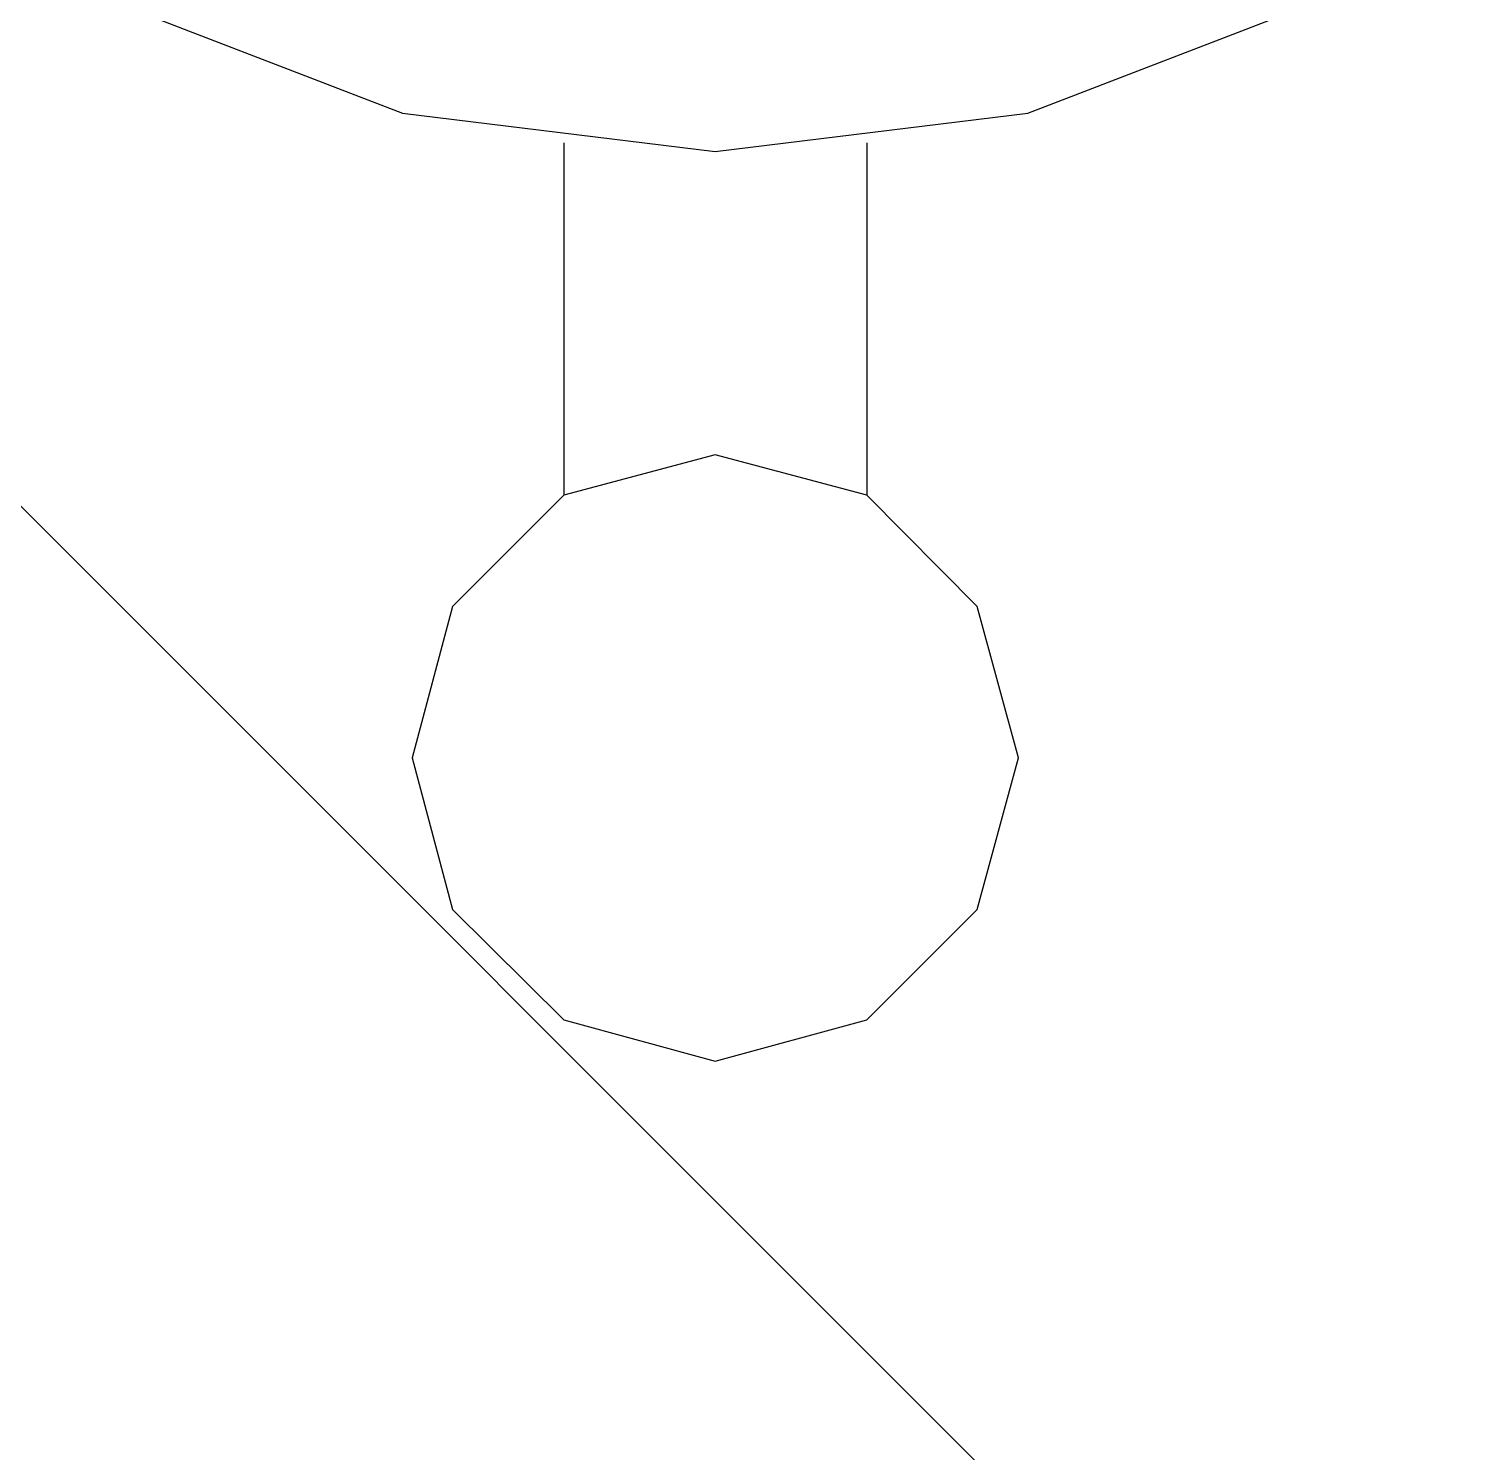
# Model space of a CAD drawing. Header units: millimetres. Extents: x 90 to 321, y 179 to 304.
# Drawn here: x 124.99546 to 125.04035, y 210.82704 to 210.87096 of the extents above; entities that cross this region are included whole.
import ezdxf

# ---------------------------------------------------------------- set-up
doc = ezdxf.new("R2010")
doc.units = ezdxf.units.MM
doc.layers.add('LEVEL', color=251, linetype='Continuous', lineweight=13)

# ---------------------------------------------------------------- blocks, each defined once
blk = doc.blocks.new('LLAVE-10')
at = {"color": 253, "lineweight": 13}
for points in [[(-0.077307, 0.006724), (-0.082903, 0.007895), (-0.087989, 0.010491), (-0.092245, 0.0143), (-0.095373, 0.019087), (-0.09716, 0.024535), (-0.097458, 0.030238), (-0.117631, 0.030238), (-0.117631, 0.0336), (-0.120142, 0.040111), (-0.120993, 0.047048), (-0.120142, 0.053985), (-0.117631, 0.060497), (-0.097458, 0.060497), (-0.102225, 0.062986), (-0.107545, 0.063859), (-0.112864, 0.062986), (-0.117631, 0.060497)], [(-0.120802, 0.05041), (-0.128611, 0.05041)], [(-0.120802, 0.043686), (-0.128611, 0.043686)]]:
    blk.add_lwpolyline(points, dxfattribs=at)
blk.add_lwpolyline([(-0.128611, 0.05041), (-0.127717, 0.047048), (-0.128611, 0.043686), (-0.131079, 0.041218), (-0.134441, 0.040324), (-0.137804, 0.041218), (-0.140251, 0.043686), (-0.141166, 0.047048), (-0.140251, 0.05041), (-0.137804, 0.052857), (-0.134441, 0.053772), (-0.131079, 0.052857)], close=True, dxfattribs=at)

msp = doc.modelspace()

# ---------------------------------------------------------------- hatches: boundary and pattern name
at = {"layer": 'LEVEL'}
h = msp.add_hatch(dxfattribs=at)
h.set_pattern_fill('ANSI31', color=256, scale=0.02, angle=90)
h.set_pattern_definition([(135, (194.2038, -317.713555), (-0.0449012806, -0.0449012806), [])])
h.paths.add_polyline_path([(113.06788, 222.827537), (113.06788, 219.467658), (113.43788, 219.467658), (113.83788, 219.467658), (113.83788, 219.996765), (113.866298, 219.996765), (113.866298, 222.16849), (113.85369, 222.16849), (113.844948, 222.16849, -1), (113.844948, 222.18049), (113.83788, 222.182628), (113.83788, 222.827537)])
h.paths.add_polyline_path([(113.647651, 220.360964), (113.647651, 219.734697), (113.186034, 219.734697), (113.186034, 220.360964)], flags=16)
h.paths.add_polyline_path([(113.06788, 226.447537), (113.06788, 223.087658), (113.83788, 223.087658), (113.83788, 223.107598), (113.83788, 223.732567), (113.844948, 223.734705, -1), (113.844948, 223.746705), (113.866298, 223.746705), (113.866298, 225.91843), (113.844948, 225.91843, -1), (113.844948, 225.93043), (113.83788, 225.932567), (113.83788, 226.447537)])
h.paths.add_polyline_path([(113.642028, 224.020879), (113.642028, 223.394612), (113.180411, 223.394612), (113.180411, 224.020879)], flags=16)
h.paths.add_polyline_path([(129.798602, 213.493723), (129.798602, 213.53215), (129.398602, 213.53215), (129.398602, 212.92715), (129.391534, 212.925012, -1), (129.391534, 212.913012), (129.370184, 212.913012), (129.370184, 212.883012), (129.370184, 211.441288), (129.391534, 211.441288, -1), (129.391534, 211.429288), (129.398602, 211.42715), (129.398602, 210.64215), (130.168604, 210.64215), (130.168604, 213.493723)])
h.paths.add_polyline_path([(130.036625, 211.395502), (130.036625, 210.769235), (129.575008, 210.769235), (129.575008, 211.395502)], flags=16)
h.paths.add_polyline_path([(129.398602, 222.842382), (129.398602, 222.807266), (129.398602, 222.174708), (129.391534, 222.17257, -1), (129.391534, 222.16057), (129.370184, 222.16057), (129.370184, 219.988846), (129.391534, 219.988846, -0.414214), (129.397534, 219.982846), (129.398602, 220.047266), (129.398602, 219.45215), (130.168602, 219.45215), (130.168602, 222.842382)])
h.paths.add_polyline_path([(130.031349, 220.264578), (130.031349, 219.638311), (129.569731, 219.638311), (129.569731, 220.264578)], flags=16)
h.paths.add_polyline_path([(129.798602, 226.462382), (129.398602, 226.462382), (129.398602, 225.939824), (129.391534, 225.937687, -1), (129.391534, 225.925687), (129.370184, 225.925687), (129.370184, 223.753962), (129.391534, 223.753962, -1), (129.391534, 223.741962), (129.398602, 223.739824), (129.398602, 223.07215), (130.168602, 223.07215), (130.168602, 226.462382)])
h.paths.add_polyline_path([(130.04238, 223.954826), (130.04238, 223.328559), (129.580763, 223.328559), (129.580763, 223.954826)], flags=16)
h.paths.add_polyline_path([(129.398602, 235.272382), (129.398602, 235.202382), (129.398602, 234.487382), (129.391534, 234.485245, -1), (129.391534, 234.473245), (129.370184, 234.473245), (129.370184, 233.00152), (129.382793, 233.00152), (129.391534, 233.00152, -1), (129.391534, 232.98952), (129.398602, 232.987382), (129.398602, 232.382382), (129.798602, 232.382382), (129.798602, 232.422562), (130.168604, 232.422562), (130.168604, 235.272382)])
h.paths.add_polyline_path([(130.015134, 233.189823), (130.015134, 232.563556), (129.553517, 232.563556), (129.553517, 233.189823)], flags=16)
h.paths.add_polyline_path([(129.964855, 232.870858), (129.964855, 233.174532), (129.815674, 233.174532), (129.815674, 232.870858)], flags=8)
h.paths.add_polyline_path([(129.964855, 232.591317), (129.964855, 232.887513), (129.815674, 232.887513), (129.815674, 232.591317)], flags=8)
h.paths.add_polyline_path([(129.745055, 232.872716), (129.745055, 233.197252), (129.600204, 233.197252), (129.600204, 232.872716)], flags=24)
h.paths.add_polyline_path([(129.745055, 232.636734), (129.745055, 232.841807), (129.600204, 232.841807), (129.600204, 232.636734)], flags=8)
h.paths.add_polyline_path([(129.917194, 233.291582), (129.917194, 234.390863), (129.680014, 234.390863), (129.680014, 233.291582)], flags=24)
h = msp.add_hatch(dxfattribs=at)
h.set_pattern_fill('ANSI31', color=256, scale=0.02, angle=90)
h.set_pattern_definition([(135, (194.2038, -45.77039), (-0.04490128, -0.04490128), [])])
edge = h.paths.add_edge_path()
edge.add_line((124.848602, 212.84215), (124.848602, 210.71215))
edge.add_line((124.848602, 210.71215), (126.048671, 210.642333))
edge.add_line((126.048671, 210.642333), (126.048671, 210.721973))
edge.add_line((126.048671, 210.721973), (126.048671, 211.975909))
edge.add_line((126.048671, 211.975909), (126.047611, 211.975909))
edge.add_arc((126.047611, 211.981909), 0.006, 90, 270, ccw=False)
edge.add_line((126.047611, 211.987909), (126.06681, 211.987909))
edge.add_line((126.06681, 211.987909), (126.06681, 212.012474))
edge.add_arc((126.067218, 212.706882), 0.694408, 180, 269.966341, ccw=False)
edge.add_line((125.37281, 212.706882), (125.37281, 212.731882))
edge.add_line((125.37281, 212.731882), (126.06681, 212.731882))
edge.add_line((126.06681, 212.731882), (126.06681, 212.756882))
edge.add_line((126.06681, 212.756882), (126.047611, 212.756882))
edge.add_arc((126.047611, 212.762882), 0.006, 90, 270, ccw=False)
edge.add_line((126.047611, 212.768882), (126.048671, 212.768882))
edge.add_line((126.048671, 212.768882), (126.048671, 212.841973))
edge.add_line((126.048671, 212.841973), (124.848602, 212.84215))

# ---------------------------------------------------------------- linework, layer by layer
for points in [[(124.960524, 210.927982), (124.962153, 210.920192), (124.965766, 210.913114), (124.971067, 210.90719), (124.977731, 210.902836), (124.985313, 210.900349), (124.993251, 210.899934), (124.993251, 210.871857), (124.99793, 210.871857), (125.006993, 210.868362), (125.016648, 210.867177), (125.026303, 210.868362), (125.035366, 210.871857), (125.035366, 210.899934), (125.038832, 210.8933), (125.040046, 210.885895), (125.038832, 210.878491), (125.035366, 210.871857)], [(124.960524, 210.927982), (124.962153, 210.920192), (124.965766, 210.913114), (124.971067, 210.90719), (124.977731, 210.902836), (124.985313, 210.900349), (124.993251, 210.899934), (124.993251, 210.871857), (124.99793, 210.871857), (125.006993, 210.868362), (125.016648, 210.867177), (125.026303, 210.868362), (125.035366, 210.871857), (125.035366, 210.899934), (125.038832, 210.8933), (125.040046, 210.885895), (125.038832, 210.878491), (125.035366, 210.871857)], [(124.960524, 210.927982), (124.962153, 210.920192), (124.965766, 210.913114), (124.971067, 210.90719), (124.977731, 210.902836), (124.985313, 210.900349), (124.993251, 210.899934), (124.993251, 210.871857), (124.99793, 210.871857), (125.006993, 210.868362), (125.016648, 210.867177), (125.026303, 210.868362), (125.035366, 210.871857), (125.035366, 210.899934), (125.038832, 210.8933), (125.040046, 210.885895), (125.038832, 210.878491), (125.035366, 210.871857)], [(124.960524, 210.927982), (124.962153, 210.920192), (124.965766, 210.913114), (124.971067, 210.90719), (124.977731, 210.902836), (124.985313, 210.900349), (124.993251, 210.899934), (124.993251, 210.871857), (124.99793, 210.871857), (125.006993, 210.868362), (125.016648, 210.867177), (125.026303, 210.868362), (125.035366, 210.871857), (125.035366, 210.899934), (125.038832, 210.8933), (125.040046, 210.885895), (125.038832, 210.878491), (125.035366, 210.871857)], [(124.960524, 210.927982), (124.962153, 210.920192), (124.965766, 210.913114), (124.971067, 210.90719), (124.977731, 210.902836), (124.985313, 210.900349), (124.993251, 210.899934), (124.993251, 210.871857), (124.99793, 210.871857), (125.006993, 210.868362), (125.016648, 210.867177), (125.026303, 210.868362), (125.035366, 210.871857), (125.035366, 210.899934), (125.038832, 210.8933), (125.040046, 210.885895), (125.038832, 210.878491), (125.035366, 210.871857)], [(124.960524, 210.927982), (124.962153, 210.920192), (124.965766, 210.913114), (124.971067, 210.90719), (124.977731, 210.902836), (124.985313, 210.900349), (124.993251, 210.899934), (124.993251, 210.871857), (124.99793, 210.871857), (125.006993, 210.868362), (125.016648, 210.867177), (125.026303, 210.868362), (125.035366, 210.871857), (125.035366, 210.899934), (125.038832, 210.8933), (125.040046, 210.885895), (125.038832, 210.878491), (125.035366, 210.871857)], [(124.960524, 210.927982), (124.962153, 210.920192), (124.965766, 210.913114), (124.971067, 210.90719), (124.977731, 210.902836), (124.985313, 210.900349), (124.993251, 210.899934), (124.993251, 210.871857), (124.99793, 210.871857), (125.006993, 210.868362), (125.016648, 210.867177), (125.026303, 210.868362), (125.035366, 210.871857), (125.035366, 210.899934), (125.038832, 210.8933), (125.040046, 210.885895), (125.038832, 210.878491), (125.035366, 210.871857)], [(124.960524, 210.927982), (124.962153, 210.920192), (124.965766, 210.913114), (124.971067, 210.90719), (124.977731, 210.902836), (124.985313, 210.900349), (124.993251, 210.899934), (124.993251, 210.871857), (124.99793, 210.871857), (125.006993, 210.868362), (125.016648, 210.867177), (125.026303, 210.868362), (125.035366, 210.871857), (125.035366, 210.899934), (125.038832, 210.8933), (125.040046, 210.885895), (125.038832, 210.878491), (125.035366, 210.871857)], [(124.960524, 210.927982), (124.962153, 210.920192), (124.965766, 210.913114), (124.971067, 210.90719), (124.977731, 210.902836), (124.985313, 210.900349), (124.993251, 210.899934), (124.993251, 210.871857), (124.99793, 210.871857), (125.006993, 210.868362), (125.016648, 210.867177), (125.026303, 210.868362), (125.035366, 210.871857), (125.035366, 210.899934), (125.038832, 210.8933), (125.040046, 210.885895), (125.038832, 210.878491), (125.035366, 210.871857)], [(124.960524, 210.927982), (124.962153, 210.920192), (124.965766, 210.913114), (124.971067, 210.90719), (124.977731, 210.902836), (124.985313, 210.900349), (124.993251, 210.899934), (124.993251, 210.871857), (124.99793, 210.871857), (125.006993, 210.868362), (125.016648, 210.867177), (125.026303, 210.868362), (125.035366, 210.871857), (125.035366, 210.899934), (125.038832, 210.8933), (125.040046, 210.885895), (125.038832, 210.878491), (125.035366, 210.871857)], [(124.960524, 210.927982), (124.962153, 210.920192), (124.965766, 210.913114), (124.971067, 210.90719), (124.977731, 210.902836), (124.985313, 210.900349), (124.993251, 210.899934), (124.993251, 210.871857), (124.99793, 210.871857), (125.006993, 210.868362), (125.016648, 210.867177), (125.026303, 210.868362), (125.035366, 210.871857), (125.035366, 210.899934), (125.038832, 210.8933), (125.040046, 210.885895), (125.038832, 210.878491), (125.035366, 210.871857)], [(124.960524, 210.927982), (124.962153, 210.920192), (124.965766, 210.913114), (124.971067, 210.90719), (124.977731, 210.902836), (124.985313, 210.900349), (124.993251, 210.899934), (124.993251, 210.871857), (124.99793, 210.871857), (125.006993, 210.868362), (125.016648, 210.867177), (125.026303, 210.868362), (125.035366, 210.871857), (125.035366, 210.899934), (125.038832, 210.8933), (125.040046, 210.885895), (125.038832, 210.878491), (125.035366, 210.871857)], [(124.960524, 210.927982), (124.962153, 210.920192), (124.965766, 210.913114), (124.971067, 210.90719), (124.977731, 210.902836), (124.985313, 210.900349), (124.993251, 210.899934), (124.993251, 210.871857), (124.99793, 210.871857), (125.006993, 210.868362), (125.016648, 210.867177), (125.026303, 210.868362), (125.035366, 210.871857), (125.035366, 210.899934), (125.038832, 210.8933), (125.040046, 210.885895), (125.038832, 210.878491), (125.035366, 210.871857)], [(124.960524, 210.927982), (124.962153, 210.920192), (124.965766, 210.913114), (124.971067, 210.90719), (124.977731, 210.902836), (124.985313, 210.900349), (124.993251, 210.899934), (124.993251, 210.871857), (124.99793, 210.871857), (125.006993, 210.868362), (125.016648, 210.867177), (125.026303, 210.868362), (125.035366, 210.871857), (125.035366, 210.899934), (125.038832, 210.8933), (125.040046, 210.885895), (125.038832, 210.878491), (125.035366, 210.871857)], [(124.960524, 210.927982), (124.962153, 210.920192), (124.965766, 210.913114), (124.971067, 210.90719), (124.977731, 210.902836), (124.985313, 210.900349), (124.993251, 210.899934), (124.993251, 210.871857), (124.99793, 210.871857), (125.006993, 210.868362), (125.016648, 210.867177), (125.026303, 210.868362), (125.035366, 210.871857), (125.035366, 210.899934), (125.038832, 210.8933), (125.040046, 210.885895), (125.038832, 210.878491), (125.035366, 210.871857)], [(124.960524, 210.927982), (124.962153, 210.920192), (124.965766, 210.913114), (124.971067, 210.90719), (124.977731, 210.902836), (124.985313, 210.900349), (124.993251, 210.899934), (124.993251, 210.871857), (124.99793, 210.871857), (125.006993, 210.868362), (125.016648, 210.867177), (125.026303, 210.868362), (125.035366, 210.871857), (125.035366, 210.899934), (125.038832, 210.8933), (125.040046, 210.885895), (125.038832, 210.878491), (125.035366, 210.871857)], [(124.960524, 210.927982), (124.962153, 210.920192), (124.965766, 210.913114), (124.971067, 210.90719), (124.977731, 210.902836), (124.985313, 210.900349), (124.993251, 210.899934), (124.993251, 210.871857), (124.99793, 210.871857), (125.006993, 210.868362), (125.016648, 210.867177), (125.026303, 210.868362), (125.035366, 210.871857), (125.035366, 210.899934), (125.038832, 210.8933), (125.040046, 210.885895), (125.038832, 210.878491), (125.035366, 210.871857)], [(124.960524, 210.927982), (124.962153, 210.920192), (124.965766, 210.913114), (124.971067, 210.90719), (124.977731, 210.902836), (124.985313, 210.900349), (124.993251, 210.899934), (124.993251, 210.871857), (124.99793, 210.871857), (125.006993, 210.868362), (125.016648, 210.867177), (125.026303, 210.868362), (125.035366, 210.871857), (125.035366, 210.899934), (125.038832, 210.8933), (125.040046, 210.885895), (125.038832, 210.878491), (125.035366, 210.871857)], [(124.960524, 210.927982), (124.962153, 210.920192), (124.965766, 210.913114), (124.971067, 210.90719), (124.977731, 210.902836), (124.985313, 210.900349), (124.993251, 210.899934), (124.993251, 210.871857), (124.99793, 210.871857), (125.006993, 210.868362), (125.016648, 210.867177), (125.026303, 210.868362), (125.035366, 210.871857), (125.035366, 210.899934), (125.038832, 210.8933), (125.040046, 210.885895), (125.038832, 210.878491), (125.035366, 210.871857)], [(124.960524, 210.927982), (124.962153, 210.920192), (124.965766, 210.913114), (124.971067, 210.90719), (124.977731, 210.902836), (124.985313, 210.900349), (124.993251, 210.899934), (124.993251, 210.871857), (124.99793, 210.871857), (125.006993, 210.868362), (125.016648, 210.867177), (125.026303, 210.868362), (125.035366, 210.871857), (125.035366, 210.899934), (125.038832, 210.8933), (125.040046, 210.885895), (125.038832, 210.878491), (125.035366, 210.871857)], [(124.960524, 210.927982), (124.962153, 210.920192), (124.965766, 210.913114), (124.971067, 210.90719), (124.977731, 210.902836), (124.985313, 210.900349), (124.993251, 210.899934), (124.993251, 210.871857), (124.99793, 210.871857), (125.006993, 210.868362), (125.016648, 210.867177), (125.026303, 210.868362), (125.035366, 210.871857), (125.035366, 210.899934), (125.038832, 210.8933), (125.040046, 210.885895), (125.038832, 210.878491), (125.035366, 210.871857)], [(124.960524, 210.927982), (124.962153, 210.920192), (124.965766, 210.913114), (124.971067, 210.90719), (124.977731, 210.902836), (124.985313, 210.900349), (124.993251, 210.899934), (124.993251, 210.871857), (124.99793, 210.871857), (125.006993, 210.868362), (125.016648, 210.867177), (125.026303, 210.868362), (125.035366, 210.871857), (125.035366, 210.899934), (125.038832, 210.8933), (125.040046, 210.885895), (125.038832, 210.878491), (125.035366, 210.871857)], [(124.960524, 210.927982), (124.962153, 210.920192), (124.965766, 210.913114), (124.971067, 210.90719), (124.977731, 210.902836), (124.985313, 210.900349), (124.993251, 210.899934), (124.993251, 210.871857), (124.99793, 210.871857), (125.006993, 210.868362), (125.016648, 210.867177), (125.026303, 210.868362), (125.035366, 210.871857), (125.035366, 210.899934), (125.038832, 210.8933), (125.040046, 210.885895), (125.038832, 210.878491), (125.035366, 210.871857)], [(124.960524, 210.927982), (124.962153, 210.920192), (124.965766, 210.913114), (124.971067, 210.90719), (124.977731, 210.902836), (124.985313, 210.900349), (124.993251, 210.899934), (124.993251, 210.871857), (124.99793, 210.871857), (125.006993, 210.868362), (125.016648, 210.867177), (125.026303, 210.868362), (125.035366, 210.871857), (125.035366, 210.899934), (125.038832, 210.8933), (125.040046, 210.885895), (125.038832, 210.878491), (125.035366, 210.871857)], [(124.960524, 210.927982), (124.962153, 210.920192), (124.965766, 210.913114), (124.971067, 210.90719), (124.977731, 210.902836), (124.985313, 210.900349), (124.993251, 210.899934), (124.993251, 210.871857), (124.99793, 210.871857), (125.006993, 210.868362), (125.016648, 210.867177), (125.026303, 210.868362), (125.035366, 210.871857), (125.035366, 210.899934), (125.038832, 210.8933), (125.040046, 210.885895), (125.038832, 210.878491), (125.035366, 210.871857)], [(124.960524, 210.927982), (124.962153, 210.920192), (124.965766, 210.913114), (124.971067, 210.90719), (124.977731, 210.902836), (124.985313, 210.900349), (124.993251, 210.899934), (124.993251, 210.871857), (124.99793, 210.871857), (125.006993, 210.868362), (125.016648, 210.867177), (125.026303, 210.868362), (125.035366, 210.871857), (125.035366, 210.899934), (125.038832, 210.8933), (125.040046, 210.885895), (125.038832, 210.878491), (125.035366, 210.871857)], [(124.960524, 210.927982), (124.962153, 210.920192), (124.965766, 210.913114), (124.971067, 210.90719), (124.977731, 210.902836), (124.985313, 210.900349), (124.993251, 210.899934), (124.993251, 210.871857), (124.99793, 210.871857), (125.006993, 210.868362), (125.016648, 210.867177), (125.026303, 210.868362), (125.035366, 210.871857), (125.035366, 210.899934), (125.038832, 210.8933), (125.040046, 210.885895), (125.038832, 210.878491), (125.035366, 210.871857)], [(124.960524, 210.927982), (124.962153, 210.920192), (124.965766, 210.913114), (124.971067, 210.90719), (124.977731, 210.902836), (124.985313, 210.900349), (124.993251, 210.899934), (124.993251, 210.871857), (124.99793, 210.871857), (125.006993, 210.868362), (125.016648, 210.867177), (125.026303, 210.868362), (125.035366, 210.871857), (125.035366, 210.899934), (125.038832, 210.8933), (125.040046, 210.885895), (125.038832, 210.878491), (125.035366, 210.871857)], [(124.960524, 210.927982), (124.962153, 210.920192), (124.965766, 210.913114), (124.971067, 210.90719), (124.977731, 210.902836), (124.985313, 210.900349), (124.993251, 210.899934), (124.993251, 210.871857), (124.99793, 210.871857), (125.006993, 210.868362), (125.016648, 210.867177), (125.026303, 210.868362), (125.035366, 210.871857), (125.035366, 210.899934), (125.038832, 210.8933), (125.040046, 210.885895), (125.038832, 210.878491), (125.035366, 210.871857)], [(124.960524, 210.927982), (124.962153, 210.920192), (124.965766, 210.913114), (124.971067, 210.90719), (124.977731, 210.902836), (124.985313, 210.900349), (124.993251, 210.899934), (124.993251, 210.871857), (124.99793, 210.871857), (125.006993, 210.868362), (125.016648, 210.867177), (125.026303, 210.868362), (125.035366, 210.871857), (125.035366, 210.899934), (125.038832, 210.8933), (125.040046, 210.885895), (125.038832, 210.878491), (125.035366, 210.871857)], [(124.960524, 210.927982), (124.962153, 210.920192), (124.965766, 210.913114), (124.971067, 210.90719), (124.977731, 210.902836), (124.985313, 210.900349), (124.993251, 210.899934), (124.993251, 210.871857), (124.99793, 210.871857), (125.006993, 210.868362), (125.016648, 210.867177), (125.026303, 210.868362), (125.035366, 210.871857), (125.035366, 210.899934), (125.038832, 210.8933), (125.040046, 210.885895), (125.038832, 210.878491), (125.035366, 210.871857)], [(124.960524, 210.927982), (124.962153, 210.920192), (124.965766, 210.913114), (124.971067, 210.90719), (124.977731, 210.902836), (124.985313, 210.900349), (124.993251, 210.899934), (124.993251, 210.871857), (124.99793, 210.871857), (125.006993, 210.868362), (125.016648, 210.867177), (125.026303, 210.868362), (125.035366, 210.871857), (125.035366, 210.899934), (125.038832, 210.8933), (125.040046, 210.885895), (125.038832, 210.878491), (125.035366, 210.871857)], [(124.960524, 210.927982), (124.962153, 210.920192), (124.965766, 210.913114), (124.971067, 210.90719), (124.977731, 210.902836), (124.985313, 210.900349), (124.993251, 210.899934), (124.993251, 210.871857), (124.99793, 210.871857), (125.006993, 210.868362), (125.016648, 210.867177), (125.026303, 210.868362), (125.035366, 210.871857), (125.035366, 210.899934), (125.038832, 210.8933), (125.040046, 210.885895), (125.038832, 210.878491), (125.035366, 210.871857)], [(124.960524, 210.927982), (124.962153, 210.920192), (124.965766, 210.913114), (124.971067, 210.90719), (124.977731, 210.902836), (124.985313, 210.900349), (124.993251, 210.899934), (124.993251, 210.871857), (124.99793, 210.871857), (125.006993, 210.868362), (125.016648, 210.867177), (125.026303, 210.868362), (125.035366, 210.871857), (125.035366, 210.899934), (125.038832, 210.8933), (125.040046, 210.885895), (125.038832, 210.878491), (125.035366, 210.871857)], [(124.960524, 210.927982), (124.962153, 210.920192), (124.965766, 210.913114), (124.971067, 210.90719), (124.977731, 210.902836), (124.985313, 210.900349), (124.993251, 210.899934), (124.993251, 210.871857), (124.99793, 210.871857), (125.006993, 210.868362), (125.016648, 210.867177), (125.026303, 210.868362), (125.035366, 210.871857), (125.035366, 210.899934), (125.038832, 210.8933), (125.040046, 210.885895), (125.038832, 210.878491), (125.035366, 210.871857)], [(124.960524, 210.927982), (124.962153, 210.920192), (124.965766, 210.913114), (124.971067, 210.90719), (124.977731, 210.902836), (124.985313, 210.900349), (124.993251, 210.899934), (124.993251, 210.871857), (124.99793, 210.871857), (125.006993, 210.868362), (125.016648, 210.867177), (125.026303, 210.868362), (125.035366, 210.871857), (125.035366, 210.899934), (125.038832, 210.8933), (125.040046, 210.885895), (125.038832, 210.878491), (125.035366, 210.871857)], [(124.960524, 210.927982), (124.962153, 210.920192), (124.965766, 210.913114), (124.971067, 210.90719), (124.977731, 210.902836), (124.985313, 210.900349), (124.993251, 210.899934), (124.993251, 210.871857), (124.99793, 210.871857), (125.006993, 210.868362), (125.016648, 210.867177), (125.026303, 210.868362), (125.035366, 210.871857), (125.035366, 210.899934), (125.038832, 210.8933), (125.040046, 210.885895), (125.038832, 210.878491), (125.035366, 210.871857)], [(124.960524, 210.927982), (124.962153, 210.920192), (124.965766, 210.913114), (124.971067, 210.90719), (124.977731, 210.902836), (124.985313, 210.900349), (124.993251, 210.899934), (124.993251, 210.871857), (124.99793, 210.871857), (125.006993, 210.868362), (125.016648, 210.867177), (125.026303, 210.868362), (125.035366, 210.871857), (125.035366, 210.899934), (125.038832, 210.8933), (125.040046, 210.885895), (125.038832, 210.878491), (125.035366, 210.871857)], [(124.960524, 210.927982), (124.962153, 210.920192), (124.965766, 210.913114), (124.971067, 210.90719), (124.977731, 210.902836), (124.985313, 210.900349), (124.993251, 210.899934), (124.993251, 210.871857), (124.99793, 210.871857), (125.006993, 210.868362), (125.016648, 210.867177), (125.026303, 210.868362), (125.035366, 210.871857), (125.035366, 210.899934), (125.038832, 210.8933), (125.040046, 210.885895), (125.038832, 210.878491), (125.035366, 210.871857)], [(124.960524, 210.927982), (124.962153, 210.920192), (124.965766, 210.913114), (124.971067, 210.90719), (124.977731, 210.902836), (124.985313, 210.900349), (124.993251, 210.899934), (124.993251, 210.871857), (124.99793, 210.871857), (125.006993, 210.868362), (125.016648, 210.867177), (125.026303, 210.868362), (125.035366, 210.871857), (125.035366, 210.899934), (125.038832, 210.8933), (125.040046, 210.885895), (125.038832, 210.878491), (125.035366, 210.871857)], [(124.960524, 210.927982), (124.962153, 210.920192), (124.965766, 210.913114), (124.971067, 210.90719), (124.977731, 210.902836), (124.985313, 210.900349), (124.993251, 210.899934), (124.993251, 210.871857), (124.99793, 210.871857), (125.006993, 210.868362), (125.016648, 210.867177), (125.026303, 210.868362), (125.035366, 210.871857), (125.035366, 210.899934), (125.038832, 210.8933), (125.040046, 210.885895), (125.038832, 210.878491), (125.035366, 210.871857)], [(124.960524, 210.927982), (124.962153, 210.920192), (124.965766, 210.913114), (124.971067, 210.90719), (124.977731, 210.902836), (124.985313, 210.900349), (124.993251, 210.899934), (124.993251, 210.871857), (124.99793, 210.871857), (125.006993, 210.868362), (125.016648, 210.867177), (125.026303, 210.868362), (125.035366, 210.871857), (125.035366, 210.899934), (125.038832, 210.8933), (125.040046, 210.885895), (125.038832, 210.878491), (125.035366, 210.871857)], [(125.011969, 210.867444), (125.011969, 210.856574)], [(125.011969, 210.867444), (125.011969, 210.856574)], [(125.011969, 210.867444), (125.011969, 210.856574)], [(125.011969, 210.867444), (125.011969, 210.856574)], [(125.011969, 210.867444), (125.011969, 210.856574)], [(125.011969, 210.867444), (125.011969, 210.856574)], [(125.011969, 210.867444), (125.011969, 210.856574)], [(125.011969, 210.867444), (125.011969, 210.856574)], [(125.011969, 210.867444), (125.011969, 210.856574)], [(125.011969, 210.867444), (125.011969, 210.856574)], [(125.011969, 210.867444), (125.011969, 210.856574)], [(125.011969, 210.867444), (125.011969, 210.856574)], [(125.011969, 210.867444), (125.011969, 210.856574)], [(125.011969, 210.867444), (125.011969, 210.856574)], [(125.011969, 210.867444), (125.011969, 210.856574)], [(125.011969, 210.867444), (125.011969, 210.856574)], [(125.011969, 210.867444), (125.011969, 210.856574)], [(125.011969, 210.867444), (125.011969, 210.856574)], [(125.011969, 210.867444), (125.011969, 210.856574)], [(125.011969, 210.867444), (125.011969, 210.856574)], [(125.011969, 210.867444), (125.011969, 210.856574)], [(125.011969, 210.867444), (125.011969, 210.856574)], [(125.011969, 210.867444), (125.011969, 210.856574)], [(125.011969, 210.867444), (125.011969, 210.856574)], [(125.011969, 210.867444), (125.011969, 210.856574)], [(125.011969, 210.867444), (125.011969, 210.856574)], [(125.011969, 210.867444), (125.011969, 210.856574)], [(125.011969, 210.867444), (125.011969, 210.856574)], [(125.011969, 210.867444), (125.011969, 210.856574)], [(125.011969, 210.867444), (125.011969, 210.856574)], [(125.011969, 210.867444), (125.011969, 210.856574)], [(125.011969, 210.867444), (125.011969, 210.856574)], [(125.011969, 210.867444), (125.011969, 210.856574)], [(125.011969, 210.867444), (125.011969, 210.856574)], [(125.011969, 210.867444), (125.011969, 210.856574)], [(125.011969, 210.867444), (125.011969, 210.856574)], [(125.011969, 210.867444), (125.011969, 210.856574)], [(125.011969, 210.867444), (125.011969, 210.856574)], [(125.011969, 210.867444), (125.011969, 210.856574)], [(125.011969, 210.867444), (125.011969, 210.856574)], [(125.011969, 210.867444), (125.011969, 210.856574)], [(125.011969, 210.867444), (125.011969, 210.856574)], [(125.021328, 210.867444), (125.021328, 210.856574)], [(125.021328, 210.867444), (125.021328, 210.856574)], [(125.021328, 210.867444), (125.021328, 210.856574)], [(125.021328, 210.867444), (125.021328, 210.856574)], [(125.021328, 210.867444), (125.021328, 210.856574)], [(125.021328, 210.867444), (125.021328, 210.856574)], [(125.021328, 210.867444), (125.021328, 210.856574)], [(125.021328, 210.867444), (125.021328, 210.856574)], [(125.021328, 210.867444), (125.021328, 210.856574)], [(125.021328, 210.867444), (125.021328, 210.856574)], [(125.021328, 210.867444), (125.021328, 210.856574)], [(125.021328, 210.867444), (125.021328, 210.856574)], [(125.021328, 210.867444), (125.021328, 210.856574)], [(125.021328, 210.867444), (125.021328, 210.856574)], [(125.021328, 210.867444), (125.021328, 210.856574)], [(125.021328, 210.867444), (125.021328, 210.856574)], [(125.021328, 210.867444), (125.021328, 210.856574)], [(125.021328, 210.867444), (125.021328, 210.856574)], [(125.021328, 210.867444), (125.021328, 210.856574)], [(125.021328, 210.867444), (125.021328, 210.856574)], [(125.021328, 210.867444), (125.021328, 210.856574)], [(125.021328, 210.867444), (125.021328, 210.856574)], [(125.021328, 210.867444), (125.021328, 210.856574)], [(125.021328, 210.867444), (125.021328, 210.856574)], [(125.021328, 210.867444), (125.021328, 210.856574)], [(125.021328, 210.867444), (125.021328, 210.856574)], [(125.021328, 210.867444), (125.021328, 210.856574)], [(125.021328, 210.867444), (125.021328, 210.856574)], [(125.021328, 210.867444), (125.021328, 210.856574)], [(125.021328, 210.867444), (125.021328, 210.856574)], [(125.021328, 210.867444), (125.021328, 210.856574)], [(125.021328, 210.867444), (125.021328, 210.856574)], [(125.021328, 210.867444), (125.021328, 210.856574)], [(125.021328, 210.867444), (125.021328, 210.856574)], [(125.021328, 210.867444), (125.021328, 210.856574)], [(125.021328, 210.867444), (125.021328, 210.856574)], [(125.021328, 210.867444), (125.021328, 210.856574)], [(125.021328, 210.867444), (125.021328, 210.856574)], [(125.021328, 210.867444), (125.021328, 210.856574)], [(125.021328, 210.867444), (125.021328, 210.856574)], [(125.021328, 210.867444), (125.021328, 210.856574)], [(125.021328, 210.867444), (125.021328, 210.856574)]]:
    msp.add_lwpolyline(points)
msp.add_lwpolyline([(125.021328, 210.856574), (125.016648, 210.857818), (125.011969, 210.856574), (125.008533, 210.853139), (125.007289, 210.848459), (125.008533, 210.84378), (125.011969, 210.840374), (125.016648, 210.8391), (125.021328, 210.840374), (125.024734, 210.84378), (125.026007, 210.848459), (125.024734, 210.853139)], close=True)
msp.add_lwpolyline([(125.021328, 210.856574), (125.016648, 210.857818), (125.011969, 210.856574), (125.008533, 210.853139), (125.007289, 210.848459), (125.008533, 210.84378), (125.011969, 210.840374), (125.016648, 210.8391), (125.021328, 210.840374), (125.024734, 210.84378), (125.026007, 210.848459), (125.024734, 210.853139)], close=True)
msp.add_lwpolyline([(125.021328, 210.856574), (125.016648, 210.857818), (125.011969, 210.856574), (125.008533, 210.853139), (125.007289, 210.848459), (125.008533, 210.84378), (125.011969, 210.840374), (125.016648, 210.8391), (125.021328, 210.840374), (125.024734, 210.84378), (125.026007, 210.848459), (125.024734, 210.853139)], close=True)
msp.add_lwpolyline([(125.021328, 210.856574), (125.016648, 210.857818), (125.011969, 210.856574), (125.008533, 210.853139), (125.007289, 210.848459), (125.008533, 210.84378), (125.011969, 210.840374), (125.016648, 210.8391), (125.021328, 210.840374), (125.024734, 210.84378), (125.026007, 210.848459), (125.024734, 210.853139)], close=True)
msp.add_lwpolyline([(125.021328, 210.856574), (125.016648, 210.857818), (125.011969, 210.856574), (125.008533, 210.853139), (125.007289, 210.848459), (125.008533, 210.84378), (125.011969, 210.840374), (125.016648, 210.8391), (125.021328, 210.840374), (125.024734, 210.84378), (125.026007, 210.848459), (125.024734, 210.853139)], close=True)
msp.add_lwpolyline([(125.021328, 210.856574), (125.016648, 210.857818), (125.011969, 210.856574), (125.008533, 210.853139), (125.007289, 210.848459), (125.008533, 210.84378), (125.011969, 210.840374), (125.016648, 210.8391), (125.021328, 210.840374), (125.024734, 210.84378), (125.026007, 210.848459), (125.024734, 210.853139)], close=True)
msp.add_lwpolyline([(125.021328, 210.856574), (125.016648, 210.857818), (125.011969, 210.856574), (125.008533, 210.853139), (125.007289, 210.848459), (125.008533, 210.84378), (125.011969, 210.840374), (125.016648, 210.8391), (125.021328, 210.840374), (125.024734, 210.84378), (125.026007, 210.848459), (125.024734, 210.853139)], close=True)
msp.add_lwpolyline([(125.021328, 210.856574), (125.016648, 210.857818), (125.011969, 210.856574), (125.008533, 210.853139), (125.007289, 210.848459), (125.008533, 210.84378), (125.011969, 210.840374), (125.016648, 210.8391), (125.021328, 210.840374), (125.024734, 210.84378), (125.026007, 210.848459), (125.024734, 210.853139)], close=True)
msp.add_lwpolyline([(125.021328, 210.856574), (125.016648, 210.857818), (125.011969, 210.856574), (125.008533, 210.853139), (125.007289, 210.848459), (125.008533, 210.84378), (125.011969, 210.840374), (125.016648, 210.8391), (125.021328, 210.840374), (125.024734, 210.84378), (125.026007, 210.848459), (125.024734, 210.853139)], close=True)
msp.add_lwpolyline([(125.021328, 210.856574), (125.016648, 210.857818), (125.011969, 210.856574), (125.008533, 210.853139), (125.007289, 210.848459), (125.008533, 210.84378), (125.011969, 210.840374), (125.016648, 210.8391), (125.021328, 210.840374), (125.024734, 210.84378), (125.026007, 210.848459), (125.024734, 210.853139)], close=True)
msp.add_lwpolyline([(125.021328, 210.856574), (125.016648, 210.857818), (125.011969, 210.856574), (125.008533, 210.853139), (125.007289, 210.848459), (125.008533, 210.84378), (125.011969, 210.840374), (125.016648, 210.8391), (125.021328, 210.840374), (125.024734, 210.84378), (125.026007, 210.848459), (125.024734, 210.853139)], close=True)
msp.add_lwpolyline([(125.021328, 210.856574), (125.016648, 210.857818), (125.011969, 210.856574), (125.008533, 210.853139), (125.007289, 210.848459), (125.008533, 210.84378), (125.011969, 210.840374), (125.016648, 210.8391), (125.021328, 210.840374), (125.024734, 210.84378), (125.026007, 210.848459), (125.024734, 210.853139)], close=True)
msp.add_lwpolyline([(125.021328, 210.856574), (125.016648, 210.857818), (125.011969, 210.856574), (125.008533, 210.853139), (125.007289, 210.848459), (125.008533, 210.84378), (125.011969, 210.840374), (125.016648, 210.8391), (125.021328, 210.840374), (125.024734, 210.84378), (125.026007, 210.848459), (125.024734, 210.853139)], close=True)
msp.add_lwpolyline([(125.021328, 210.856574), (125.016648, 210.857818), (125.011969, 210.856574), (125.008533, 210.853139), (125.007289, 210.848459), (125.008533, 210.84378), (125.011969, 210.840374), (125.016648, 210.8391), (125.021328, 210.840374), (125.024734, 210.84378), (125.026007, 210.848459), (125.024734, 210.853139)], close=True)
msp.add_lwpolyline([(125.021328, 210.856574), (125.016648, 210.857818), (125.011969, 210.856574), (125.008533, 210.853139), (125.007289, 210.848459), (125.008533, 210.84378), (125.011969, 210.840374), (125.016648, 210.8391), (125.021328, 210.840374), (125.024734, 210.84378), (125.026007, 210.848459), (125.024734, 210.853139)], close=True)
msp.add_lwpolyline([(125.021328, 210.856574), (125.016648, 210.857818), (125.011969, 210.856574), (125.008533, 210.853139), (125.007289, 210.848459), (125.008533, 210.84378), (125.011969, 210.840374), (125.016648, 210.8391), (125.021328, 210.840374), (125.024734, 210.84378), (125.026007, 210.848459), (125.024734, 210.853139)], close=True)
msp.add_lwpolyline([(125.021328, 210.856574), (125.016648, 210.857818), (125.011969, 210.856574), (125.008533, 210.853139), (125.007289, 210.848459), (125.008533, 210.84378), (125.011969, 210.840374), (125.016648, 210.8391), (125.021328, 210.840374), (125.024734, 210.84378), (125.026007, 210.848459), (125.024734, 210.853139)], close=True)
msp.add_lwpolyline([(125.021328, 210.856574), (125.016648, 210.857818), (125.011969, 210.856574), (125.008533, 210.853139), (125.007289, 210.848459), (125.008533, 210.84378), (125.011969, 210.840374), (125.016648, 210.8391), (125.021328, 210.840374), (125.024734, 210.84378), (125.026007, 210.848459), (125.024734, 210.853139)], close=True)
msp.add_lwpolyline([(125.021328, 210.856574), (125.016648, 210.857818), (125.011969, 210.856574), (125.008533, 210.853139), (125.007289, 210.848459), (125.008533, 210.84378), (125.011969, 210.840374), (125.016648, 210.8391), (125.021328, 210.840374), (125.024734, 210.84378), (125.026007, 210.848459), (125.024734, 210.853139)], close=True)
msp.add_lwpolyline([(125.021328, 210.856574), (125.016648, 210.857818), (125.011969, 210.856574), (125.008533, 210.853139), (125.007289, 210.848459), (125.008533, 210.84378), (125.011969, 210.840374), (125.016648, 210.8391), (125.021328, 210.840374), (125.024734, 210.84378), (125.026007, 210.848459), (125.024734, 210.853139)], close=True)
msp.add_lwpolyline([(125.021328, 210.856574), (125.016648, 210.857818), (125.011969, 210.856574), (125.008533, 210.853139), (125.007289, 210.848459), (125.008533, 210.84378), (125.011969, 210.840374), (125.016648, 210.8391), (125.021328, 210.840374), (125.024734, 210.84378), (125.026007, 210.848459), (125.024734, 210.853139)], close=True)
msp.add_lwpolyline([(125.021328, 210.856574), (125.016648, 210.857818), (125.011969, 210.856574), (125.008533, 210.853139), (125.007289, 210.848459), (125.008533, 210.84378), (125.011969, 210.840374), (125.016648, 210.8391), (125.021328, 210.840374), (125.024734, 210.84378), (125.026007, 210.848459), (125.024734, 210.853139)], close=True)
msp.add_lwpolyline([(125.021328, 210.856574), (125.016648, 210.857818), (125.011969, 210.856574), (125.008533, 210.853139), (125.007289, 210.848459), (125.008533, 210.84378), (125.011969, 210.840374), (125.016648, 210.8391), (125.021328, 210.840374), (125.024734, 210.84378), (125.026007, 210.848459), (125.024734, 210.853139)], close=True)
msp.add_lwpolyline([(125.021328, 210.856574), (125.016648, 210.857818), (125.011969, 210.856574), (125.008533, 210.853139), (125.007289, 210.848459), (125.008533, 210.84378), (125.011969, 210.840374), (125.016648, 210.8391), (125.021328, 210.840374), (125.024734, 210.84378), (125.026007, 210.848459), (125.024734, 210.853139)], close=True)
msp.add_lwpolyline([(125.021328, 210.856574), (125.016648, 210.857818), (125.011969, 210.856574), (125.008533, 210.853139), (125.007289, 210.848459), (125.008533, 210.84378), (125.011969, 210.840374), (125.016648, 210.8391), (125.021328, 210.840374), (125.024734, 210.84378), (125.026007, 210.848459), (125.024734, 210.853139)], close=True)
msp.add_lwpolyline([(125.021328, 210.856574), (125.016648, 210.857818), (125.011969, 210.856574), (125.008533, 210.853139), (125.007289, 210.848459), (125.008533, 210.84378), (125.011969, 210.840374), (125.016648, 210.8391), (125.021328, 210.840374), (125.024734, 210.84378), (125.026007, 210.848459), (125.024734, 210.853139)], close=True)
msp.add_lwpolyline([(125.021328, 210.856574), (125.016648, 210.857818), (125.011969, 210.856574), (125.008533, 210.853139), (125.007289, 210.848459), (125.008533, 210.84378), (125.011969, 210.840374), (125.016648, 210.8391), (125.021328, 210.840374), (125.024734, 210.84378), (125.026007, 210.848459), (125.024734, 210.853139)], close=True)
msp.add_lwpolyline([(125.021328, 210.856574), (125.016648, 210.857818), (125.011969, 210.856574), (125.008533, 210.853139), (125.007289, 210.848459), (125.008533, 210.84378), (125.011969, 210.840374), (125.016648, 210.8391), (125.021328, 210.840374), (125.024734, 210.84378), (125.026007, 210.848459), (125.024734, 210.853139)], close=True)
msp.add_lwpolyline([(125.021328, 210.856574), (125.016648, 210.857818), (125.011969, 210.856574), (125.008533, 210.853139), (125.007289, 210.848459), (125.008533, 210.84378), (125.011969, 210.840374), (125.016648, 210.8391), (125.021328, 210.840374), (125.024734, 210.84378), (125.026007, 210.848459), (125.024734, 210.853139)], close=True)
msp.add_lwpolyline([(125.021328, 210.856574), (125.016648, 210.857818), (125.011969, 210.856574), (125.008533, 210.853139), (125.007289, 210.848459), (125.008533, 210.84378), (125.011969, 210.840374), (125.016648, 210.8391), (125.021328, 210.840374), (125.024734, 210.84378), (125.026007, 210.848459), (125.024734, 210.853139)], close=True)
msp.add_lwpolyline([(125.021328, 210.856574), (125.016648, 210.857818), (125.011969, 210.856574), (125.008533, 210.853139), (125.007289, 210.848459), (125.008533, 210.84378), (125.011969, 210.840374), (125.016648, 210.8391), (125.021328, 210.840374), (125.024734, 210.84378), (125.026007, 210.848459), (125.024734, 210.853139)], close=True)
msp.add_lwpolyline([(125.021328, 210.856574), (125.016648, 210.857818), (125.011969, 210.856574), (125.008533, 210.853139), (125.007289, 210.848459), (125.008533, 210.84378), (125.011969, 210.840374), (125.016648, 210.8391), (125.021328, 210.840374), (125.024734, 210.84378), (125.026007, 210.848459), (125.024734, 210.853139)], close=True)
msp.add_lwpolyline([(125.021328, 210.856574), (125.016648, 210.857818), (125.011969, 210.856574), (125.008533, 210.853139), (125.007289, 210.848459), (125.008533, 210.84378), (125.011969, 210.840374), (125.016648, 210.8391), (125.021328, 210.840374), (125.024734, 210.84378), (125.026007, 210.848459), (125.024734, 210.853139)], close=True)
msp.add_lwpolyline([(125.021328, 210.856574), (125.016648, 210.857818), (125.011969, 210.856574), (125.008533, 210.853139), (125.007289, 210.848459), (125.008533, 210.84378), (125.011969, 210.840374), (125.016648, 210.8391), (125.021328, 210.840374), (125.024734, 210.84378), (125.026007, 210.848459), (125.024734, 210.853139)], close=True)
msp.add_lwpolyline([(125.021328, 210.856574), (125.016648, 210.857818), (125.011969, 210.856574), (125.008533, 210.853139), (125.007289, 210.848459), (125.008533, 210.84378), (125.011969, 210.840374), (125.016648, 210.8391), (125.021328, 210.840374), (125.024734, 210.84378), (125.026007, 210.848459), (125.024734, 210.853139)], close=True)
msp.add_lwpolyline([(125.021328, 210.856574), (125.016648, 210.857818), (125.011969, 210.856574), (125.008533, 210.853139), (125.007289, 210.848459), (125.008533, 210.84378), (125.011969, 210.840374), (125.016648, 210.8391), (125.021328, 210.840374), (125.024734, 210.84378), (125.026007, 210.848459), (125.024734, 210.853139)], close=True)
msp.add_lwpolyline([(125.021328, 210.856574), (125.016648, 210.857818), (125.011969, 210.856574), (125.008533, 210.853139), (125.007289, 210.848459), (125.008533, 210.84378), (125.011969, 210.840374), (125.016648, 210.8391), (125.021328, 210.840374), (125.024734, 210.84378), (125.026007, 210.848459), (125.024734, 210.853139)], close=True)
msp.add_lwpolyline([(125.021328, 210.856574), (125.016648, 210.857818), (125.011969, 210.856574), (125.008533, 210.853139), (125.007289, 210.848459), (125.008533, 210.84378), (125.011969, 210.840374), (125.016648, 210.8391), (125.021328, 210.840374), (125.024734, 210.84378), (125.026007, 210.848459), (125.024734, 210.853139)], close=True)
msp.add_lwpolyline([(125.021328, 210.856574), (125.016648, 210.857818), (125.011969, 210.856574), (125.008533, 210.853139), (125.007289, 210.848459), (125.008533, 210.84378), (125.011969, 210.840374), (125.016648, 210.8391), (125.021328, 210.840374), (125.024734, 210.84378), (125.026007, 210.848459), (125.024734, 210.853139)], close=True)
msp.add_lwpolyline([(125.021328, 210.856574), (125.016648, 210.857818), (125.011969, 210.856574), (125.008533, 210.853139), (125.007289, 210.848459), (125.008533, 210.84378), (125.011969, 210.840374), (125.016648, 210.8391), (125.021328, 210.840374), (125.024734, 210.84378), (125.026007, 210.848459), (125.024734, 210.853139)], close=True)
msp.add_lwpolyline([(125.021328, 210.856574), (125.016648, 210.857818), (125.011969, 210.856574), (125.008533, 210.853139), (125.007289, 210.848459), (125.008533, 210.84378), (125.011969, 210.840374), (125.016648, 210.8391), (125.021328, 210.840374), (125.024734, 210.84378), (125.026007, 210.848459), (125.024734, 210.853139)], close=True)
msp.add_lwpolyline([(125.021328, 210.856574), (125.016648, 210.857818), (125.011969, 210.856574), (125.008533, 210.853139), (125.007289, 210.848459), (125.008533, 210.84378), (125.011969, 210.840374), (125.016648, 210.8391), (125.021328, 210.840374), (125.024734, 210.84378), (125.026007, 210.848459), (125.024734, 210.853139)], close=True)

# ---------------------------------------------------------------- block references
at = {"xscale": -1.391845429921941, "yscale": 1.391845429921941, "zscale": 1.391845429921941, "rotation": 270}
msp.add_blockref('LLAVE-10', (124.951165, 211.035581), dxfattribs=at)

doc.saveas('drawing.dxf')
